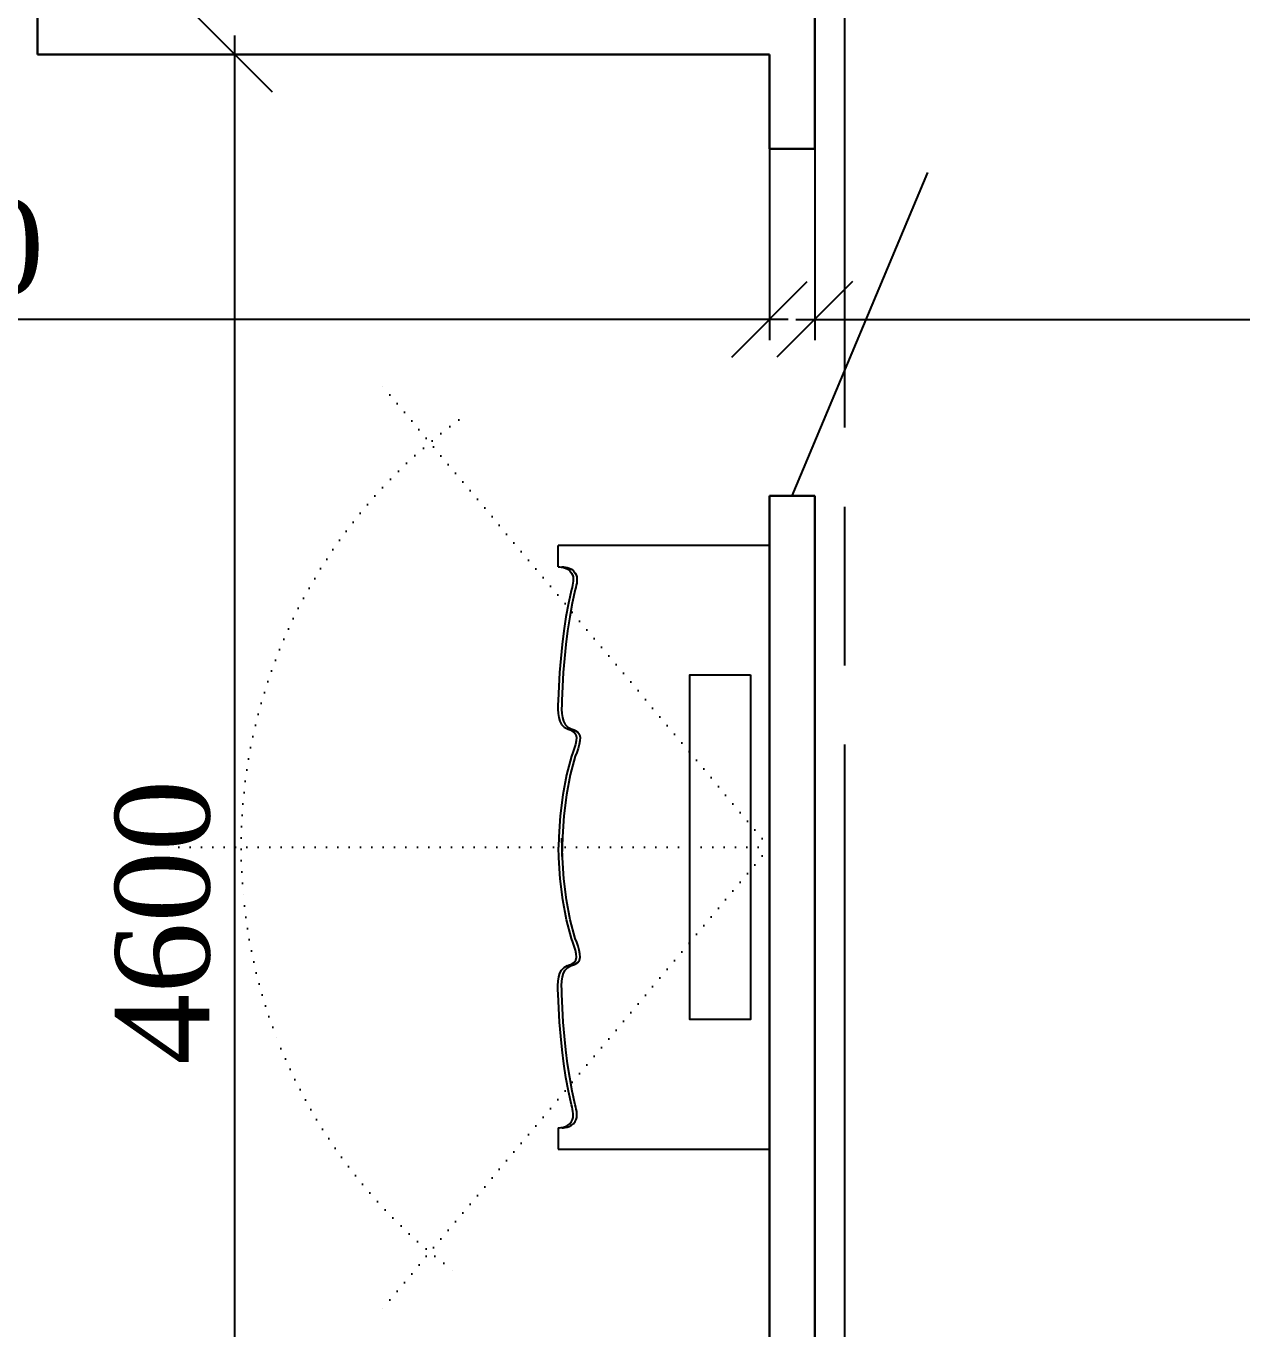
# Model space of a CAD drawing. Header units: inches. Extents: x 2870606 to 3671143, y -733551 to -473558.
# Drawn here: x 3469182 to 3472404, y -517000 to -513548 of the extents above; entities that cross this region are included whole.
import ezdxf

# ---------------------------------------------------------------- set-up
doc = ezdxf.new("R2010")
doc.units = ezdxf.units.IN
doc.header["$MEASUREMENT"] = 0
for name, pattern in [('ACAD_ISO07W100', [3, 0, -3]), ('ACAD_ISO08W100', [36, 24, -3, 6, -3]), ('NIEIOIAY', [0])]:
    doc.linetypes.add(name, pattern=pattern)
doc.styles.add('J~stule', font='dutch.ttf')
doc.dimstyles.new('J~style', dxfattribs={"dimscale": 100, "dimtxt": 2.5, "dimasz": 2, "dimexe": 0.55, "dimexo": 0.725, "dimtad": 1, "dimdec": 0, "dimdsep": 46, "dimtxsty": 'J~stule', "dimblk": 'OBLIQUE', "dimcen": 2, "dimdle": 0.5, "dimadec": 0, "dimazin": 0, "dimtfac": 1, "dimtdec": 0, "dimtmove": 0, "dimatfit": 3, "dimfxl": 1, "dimarcsym": 0})

# ---------------------------------------------------------------- blocks, each defined once
blk = doc.blocks.new('chdhdgh')
at = {"linetype": 'ACAD_ISO07W100', "ltscale": 10}
for q in [(2557763.6, -523234.7), (2558335.1, -524460.4), (2557763.6, -525686)]:
    blk.add_line((2556735.1, -524460.4), q, dxfattribs=at)
at = {"linetype": 'NIEIOIAY'}
for p, q in [((2557295.1, -523660.4), (2556735.1, -523660.4)), ((2557295.1, -523660.4), (2556735.1, -523660.4)), ((2556735.1, -523660.4), (2556735.1, -525260.4)), ((2557295.1, -523717.3), (2557295.1, -523660.4)), ((2557295.1, -523717.3), (2557295.1, -523660.4)), ((2557295.1, -525203.4), (2557295.1, -525260.4)), ((2557295.1, -525203.4), (2557295.1, -525260.4)), ((2556735.1, -525260.4), (2557295.1, -525260.4)), ((2556735.1, -525260.4), (2557295.1, -525260.4))]:
    blk.add_line(p, q, dxfattribs=at)
at = {"linetype": 'Continuous'}
for p, q in [((2557259.7, -523723.8), (2557254.3, -523728)), ((2557259.7, -523723.8), (2557254.3, -523728)), ((2557265.6, -523720.9), (2557259.7, -523723.8)), ((2557265.6, -523720.9), (2557259.7, -523723.8)), ((2557269.6, -523723.8), (2557264.1, -523728)), ((2557269.6, -523723.8), (2557264.1, -523728)), ((2557271.5, -523719), (2557265.6, -523720.9)), ((2557271.5, -523719), (2557265.6, -523720.9)), ((2557275.5, -523720.9), (2557269.6, -523723.8)), ((2557275.5, -523720.9), (2557269.6, -523723.8)), ((2557276.9, -523717.9), (2557271.5, -523719)), ((2557276.9, -523717.9), (2557271.5, -523719)), ((2557281.3, -523719), (2557275.5, -523720.9)), ((2557281.3, -523719), (2557275.5, -523720.9)), ((2557281.3, -523717.4), (2557276.9, -523717.9)), ((2557281.3, -523717.4), (2557276.9, -523717.9)), ((2557284.2, -523717.3), (2557281.3, -523717.4)), ((2557284.2, -523717.3), (2557281.3, -523717.4)), ((2557286.7, -523717.9), (2557281.3, -523719)), ((2557286.7, -523717.9), (2557281.3, -523719)), ((2557285.3, -523717.3), (2557284.2, -523717.3)), ((2557285.3, -523717.3), (2557284.2, -523717.3)), ((2557291.1, -523717.4), (2557286.7, -523717.9)), ((2557291.1, -523717.4), (2557286.7, -523717.9)), ((2557294, -523717.3), (2557291.1, -523717.4)), ((2557294, -523717.3), (2557291.1, -523717.4)), ((2557295.1, -523717.3), (2557294, -523717.3)), ((2557295.1, -523717.3), (2557294, -523717.3)), ((2557245.8, -523744), (2557245.3, -523749.4)), ((2557245.8, -523744), (2557245.3, -523749.4)), ((2557245.3, -523749.4), (2557245.4, -523754.9)), ((2557245.3, -523749.4), (2557245.4, -523754.9)), ((2557245.4, -523754.9), (2557246, -523760.6)), ((2557245.4, -523754.9), (2557246, -523760.6)), ((2557247.3, -523738.7), (2557245.8, -523744)), ((2557247.3, -523738.7), (2557245.8, -523744)), ((2557249.7, -523733.8), (2557247.3, -523738.7)), ((2557249.7, -523733.8), (2557247.3, -523738.7)), ((2557254.3, -523728), (2557249.7, -523733.8)), ((2557254.3, -523728), (2557249.7, -523733.8)), ((2557255.7, -523744), (2557255.1, -523749.4)), ((2557255.7, -523744), (2557255.1, -523749.4)), ((2557255.1, -523749.4), (2557255.2, -523754.9)), ((2557255.1, -523749.4), (2557255.2, -523754.9)), ((2557255.2, -523754.9), (2557255.8, -523760.6)), ((2557255.2, -523754.9), (2557255.8, -523760.6)), ((2557257.1, -523738.7), (2557255.7, -523744)), ((2557257.1, -523738.7), (2557255.7, -523744)), ((2557259.5, -523733.8), (2557257.1, -523738.7)), ((2557259.5, -523733.8), (2557257.1, -523738.7)), ((2557264.1, -523728), (2557259.5, -523733.8)), ((2557264.1, -523728), (2557259.5, -523733.8)), ((2557246, -523760.6), (2557247, -523766.3)), ((2557246, -523760.6), (2557247, -523766.3)), ((2557247, -523766.3), (2557248.3, -523772)), ((2557247, -523766.3), (2557248.3, -523772)), ((2557248.3, -523772), (2557249.7, -523777.6)), ((2557248.3, -523772), (2557249.7, -523777.6)), ((2557249.7, -523777.6), (2557257.7, -523813.8)), ((2557249.7, -523777.6), (2557257.7, -523813.8)), ((2557255.8, -523760.6), (2557256.9, -523766.3)), ((2557255.8, -523760.6), (2557256.9, -523766.3)), ((2557256.9, -523766.3), (2557258.1, -523772)), ((2557256.9, -523766.3), (2557258.1, -523772)), ((2557258.1, -523772), (2557259.5, -523777.6)), ((2557258.1, -523772), (2557259.5, -523777.6)), ((2557259.5, -523777.6), (2557267.5, -523813.8)), ((2557259.5, -523777.6), (2557267.5, -523813.8)), ((2557257.7, -523813.8), (2557264.5, -523850.2)), ((2557257.7, -523813.8), (2557264.5, -523850.2)), ((2557267.5, -523813.8), (2557274.3, -523850.2)), ((2557267.5, -523813.8), (2557274.3, -523850.2)), ((2557264.5, -523850.2), (2557270.1, -523886.7)), ((2557264.5, -523850.2), (2557270.1, -523886.7)), ((2557274.3, -523850.2), (2557279.9, -523886.7)), ((2557274.3, -523850.2), (2557279.9, -523886.7)), ((2557270.1, -523886.7), (2557274.7, -523923.5)), ((2557270.1, -523886.7), (2557274.7, -523923.5)), ((2557279.9, -523886.7), (2557284.5, -523923.5)), ((2557279.9, -523886.7), (2557284.5, -523923.5)), ((2557274.7, -523923.5), (2557278.4, -523960.3)), ((2557274.7, -523923.5), (2557278.4, -523960.3)), ((2557284.5, -523923.5), (2557288.3, -523960.3)), ((2557284.5, -523923.5), (2557288.3, -523960.3)), ((2557278.4, -523960.3), (2557281.4, -523997.3)), ((2557278.4, -523960.3), (2557281.4, -523997.3)), ((2557288.3, -523960.3), (2557291.2, -523997.3)), ((2557288.3, -523960.3), (2557291.2, -523997.3)), ((2557281.4, -523997.3), (2557283.6, -524034.3)), ((2557281.4, -523997.3), (2557283.6, -524034.3)), ((2557291.2, -523997.3), (2557293.4, -524034.3)), ((2557291.2, -523997.3), (2557293.4, -524034.3)), ((2557283.6, -524034.3), (2557285.3, -524071.3)), ((2557283.6, -524034.3), (2557285.3, -524071.3)), ((2557293.4, -524034.3), (2557295.1, -524071.3)), ((2557293.4, -524034.3), (2557295.1, -524071.3)), ((2557285.8, -524094.5), (2557285.2, -524105.9)), ((2557285.8, -524094.5), (2557285.2, -524105.9)), ((2557285.3, -524071.3), (2557285.7, -524082.9)), ((2557285.3, -524071.3), (2557285.7, -524082.9)), ((2557285.7, -524082.9), (2557285.8, -524094.5)), ((2557285.7, -524082.9), (2557285.8, -524094.5)), ((2557295.6, -524094.5), (2557295, -524105.9)), ((2557295.6, -524094.5), (2557295, -524105.9)), ((2557295.1, -524071.3), (2557295.5, -524082.9)), ((2557295.1, -524071.3), (2557295.5, -524082.9)), ((2557295.5, -524082.9), (2557295.6, -524094.5)), ((2557295.5, -524082.9), (2557295.6, -524094.5)), ((2557276.2, -524135.1), (2557269.6, -524141.9)), ((2557276.2, -524135.1), (2557269.6, -524141.9)), ((2557280.7, -524126.5), (2557276.2, -524135.1)), ((2557280.7, -524126.5), (2557276.2, -524135.1)), ((2557286, -524135.1), (2557279.4, -524141.9)), ((2557286, -524135.1), (2557279.4, -524141.9)), ((2557283.6, -524116.7), (2557280.7, -524126.5)), ((2557283.6, -524116.7), (2557280.7, -524126.5)), ((2557285.2, -524105.9), (2557283.6, -524116.7)), ((2557285.2, -524105.9), (2557283.6, -524116.7)), ((2557290.5, -524126.5), (2557286, -524135.1)), ((2557290.5, -524126.5), (2557286, -524135.1)), ((2557293.4, -524116.7), (2557290.5, -524126.5)), ((2557293.4, -524116.7), (2557290.5, -524126.5)), ((2557295, -524105.9), (2557293.4, -524116.7)), ((2557295, -524105.9), (2557293.4, -524116.7)), ((2557238.3, -524161.7), (2557236.8, -524169.5)), ((2557238.3, -524161.7), (2557236.8, -524169.5)), ((2557236.8, -524169.5), (2557237.2, -524178.4)), ((2557236.8, -524169.5), (2557237.2, -524178.4)), ((2557242.5, -524155.3), (2557238.3, -524161.7)), ((2557242.5, -524155.3), (2557238.3, -524161.7)), ((2557249.7, -524150.6), (2557242.5, -524155.3)), ((2557249.7, -524150.6), (2557242.5, -524155.3)), ((2557248.1, -524161.7), (2557246.6, -524169.5)), ((2557248.1, -524161.7), (2557246.6, -524169.5)), ((2557246.6, -524169.5), (2557247.1, -524178.4)), ((2557246.6, -524169.5), (2557247.1, -524178.4)), ((2557252.3, -524155.3), (2557248.1, -524161.7)), ((2557252.3, -524155.3), (2557248.1, -524161.7)), ((2557251, -524150), (2557249.7, -524150.6)), ((2557251, -524150), (2557249.7, -524150.6)), ((2557252.4, -524149.5), (2557251, -524150)), ((2557252.4, -524149.5), (2557251, -524150)), ((2557259.5, -524150.6), (2557252.3, -524155.3)), ((2557259.5, -524150.6), (2557252.3, -524155.3)), ((2557253.8, -524149.1), (2557252.4, -524149.5)), ((2557253.8, -524149.1), (2557252.4, -524149.5)), ((2557255.2, -524148.6), (2557253.8, -524149.1)), ((2557255.2, -524148.6), (2557253.8, -524149.1)), ((2557256.6, -524148.2), (2557255.2, -524148.6)), ((2557256.6, -524148.2), (2557255.2, -524148.6)), ((2557258, -524147.7), (2557256.6, -524148.2)), ((2557258, -524147.7), (2557256.6, -524148.2)), ((2557259.4, -524147.3), (2557258, -524147.7)), ((2557259.4, -524147.3), (2557258, -524147.7)), ((2557260.8, -524146.8), (2557259.4, -524147.3)), ((2557260.8, -524146.8), (2557259.4, -524147.3)), ((2557260.9, -524150), (2557259.5, -524150.6)), ((2557260.9, -524150), (2557259.5, -524150.6)), ((2557269.6, -524141.9), (2557260.8, -524146.8)), ((2557269.6, -524141.9), (2557260.8, -524146.8)), ((2557262.2, -524149.5), (2557260.9, -524150)), ((2557262.2, -524149.5), (2557260.9, -524150)), ((2557263.6, -524149.1), (2557262.2, -524149.5)), ((2557263.6, -524149.1), (2557262.2, -524149.5)), ((2557265, -524148.6), (2557263.6, -524149.1)), ((2557265, -524148.6), (2557263.6, -524149.1)), ((2557266.4, -524148.2), (2557265, -524148.6)), ((2557266.4, -524148.2), (2557265, -524148.6)), ((2557267.8, -524147.7), (2557266.4, -524148.2)), ((2557267.8, -524147.7), (2557266.4, -524148.2)), ((2557269.2, -524147.3), (2557267.8, -524147.7)), ((2557269.2, -524147.3), (2557267.8, -524147.7)), ((2557270.6, -524146.8), (2557269.2, -524147.3)), ((2557270.6, -524146.8), (2557269.2, -524147.3)), ((2557279.4, -524141.9), (2557270.6, -524146.8)), ((2557279.4, -524141.9), (2557270.6, -524146.8)), ((2557237.2, -524178.4), (2557239.3, -524188.2)), ((2557237.2, -524178.4), (2557239.3, -524188.2)), ((2557239.3, -524188.2), (2557242.4, -524198.4)), ((2557239.3, -524188.2), (2557242.4, -524198.4)), ((2557242.4, -524198.4), (2557246, -524208.8)), ((2557242.4, -524198.4), (2557246, -524208.8)), ((2557246, -524208.8), (2557249.7, -524219.1)), ((2557246, -524208.8), (2557249.7, -524219.1)), ((2557247.1, -524178.4), (2557249.1, -524188.2)), ((2557247.1, -524178.4), (2557249.1, -524188.2)), ((2557249.1, -524188.2), (2557252.2, -524198.4)), ((2557249.1, -524188.2), (2557252.2, -524198.4)), ((2557252.2, -524198.4), (2557255.8, -524208.8)), ((2557252.2, -524198.4), (2557255.8, -524208.8)), ((2557255.8, -524208.8), (2557259.5, -524219.1)), ((2557255.8, -524208.8), (2557259.5, -524219.1)), ((2557249.7, -524219.1), (2557263.4, -524268.2)), ((2557249.7, -524219.1), (2557263.4, -524268.2)), ((2557259.5, -524219.1), (2557273.2, -524268.2)), ((2557259.5, -524219.1), (2557273.2, -524268.2)), ((2557263.4, -524268.2), (2557273.1, -524321.5)), ((2557263.4, -524268.2), (2557273.1, -524321.5)), ((2557273.2, -524268.2), (2557282.9, -524321.5)), ((2557273.2, -524268.2), (2557282.9, -524321.5)), ((2557273.1, -524321.5), (2557279.6, -524377)), ((2557273.1, -524321.5), (2557279.6, -524377)), ((2557282.9, -524321.5), (2557289.4, -524377)), ((2557282.9, -524321.5), (2557289.4, -524377)), ((2557279.6, -524377), (2557283.4, -524432.2)), ((2557279.6, -524377), (2557283.4, -524432.2)), ((2557289.4, -524377), (2557293.2, -524432.2)), ((2557289.4, -524377), (2557293.2, -524432.2)), ((2557283.4, -524432.2), (2557285.2, -524484.9)), ((2557283.4, -524432.2), (2557285.2, -524484.9)), ((2557283.4, -524488.5), (2557285.2, -524435.8)), ((2557283.4, -524488.5), (2557285.2, -524435.8)), ((2557293.2, -524432.2), (2557294.2, -524460.4)), ((2557293.2, -524432.2), (2557294.2, -524460.4)), ((2557293.2, -524488.5), (2557294.2, -524460.4)), ((2557293.2, -524488.5), (2557294.2, -524460.4)), ((2557279.6, -524543.8), (2557283.4, -524488.5)), ((2557279.6, -524543.8), (2557283.4, -524488.5)), ((2557289.4, -524543.8), (2557293.2, -524488.5)), ((2557289.4, -524543.8), (2557293.2, -524488.5)), ((2557273.1, -524599.2), (2557279.6, -524543.8)), ((2557273.1, -524599.2), (2557279.6, -524543.8)), ((2557282.9, -524599.2), (2557289.4, -524543.8)), ((2557282.9, -524599.2), (2557289.4, -524543.8)), ((2557263.4, -524652.6), (2557273.1, -524599.2)), ((2557263.4, -524652.6), (2557273.1, -524599.2)), ((2557273.2, -524652.6), (2557282.9, -524599.2)), ((2557273.2, -524652.6), (2557282.9, -524599.2)), ((2557249.7, -524701.6), (2557263.4, -524652.6)), ((2557249.7, -524701.6), (2557263.4, -524652.6)), ((2557259.5, -524701.6), (2557273.2, -524652.6)), ((2557259.5, -524701.6), (2557273.2, -524652.6)), ((2557239.3, -524732.6), (2557242.4, -524722.4)), ((2557239.3, -524732.6), (2557242.4, -524722.4)), ((2557242.4, -524722.4), (2557246, -524711.9)), ((2557242.4, -524722.4), (2557246, -524711.9)), ((2557246, -524711.9), (2557249.7, -524701.6)), ((2557246, -524711.9), (2557249.7, -524701.6)), ((2557249.1, -524732.6), (2557252.2, -524722.4)), ((2557249.1, -524732.6), (2557252.2, -524722.4)), ((2557252.2, -524722.4), (2557255.8, -524711.9)), ((2557252.2, -524722.4), (2557255.8, -524711.9)), ((2557255.8, -524711.9), (2557259.5, -524701.6)), ((2557255.8, -524711.9), (2557259.5, -524701.6)), ((2557236.8, -524751.2), (2557237.2, -524742.3)), ((2557236.8, -524751.2), (2557237.2, -524742.3)), ((2557238.3, -524759), (2557236.8, -524751.2)), ((2557238.3, -524759), (2557236.8, -524751.2)), ((2557237.2, -524742.3), (2557239.3, -524732.6)), ((2557237.2, -524742.3), (2557239.3, -524732.6)), ((2557242.5, -524765.5), (2557238.3, -524759)), ((2557242.5, -524765.5), (2557238.3, -524759)), ((2557246.6, -524751.2), (2557247.1, -524742.3)), ((2557246.6, -524751.2), (2557247.1, -524742.3)), ((2557248.1, -524759), (2557246.6, -524751.2)), ((2557248.1, -524759), (2557246.6, -524751.2)), ((2557247.1, -524742.3), (2557249.1, -524732.6)), ((2557247.1, -524742.3), (2557249.1, -524732.6)), ((2557252.3, -524765.5), (2557248.1, -524759)), ((2557252.3, -524765.5), (2557248.1, -524759)), ((2557249.7, -524770.2), (2557242.5, -524765.5)), ((2557249.7, -524770.2), (2557242.5, -524765.5)), ((2557251, -524770.7), (2557249.7, -524770.2)), ((2557251, -524770.7), (2557249.7, -524770.2)), ((2557252.4, -524771.2), (2557251, -524770.7)), ((2557252.4, -524771.2), (2557251, -524770.7)), ((2557259.5, -524770.2), (2557252.3, -524765.5)), ((2557259.5, -524770.2), (2557252.3, -524765.5)), ((2557253.8, -524771.7), (2557252.4, -524771.2)), ((2557253.8, -524771.7), (2557252.4, -524771.2)), ((2557255.2, -524772.1), (2557253.8, -524771.7)), ((2557255.2, -524772.1), (2557253.8, -524771.7)), ((2557256.6, -524772.6), (2557255.2, -524772.1)), ((2557256.6, -524772.6), (2557255.2, -524772.1)), ((2557258, -524773), (2557256.6, -524772.6)), ((2557258, -524773), (2557256.6, -524772.6)), ((2557259.4, -524773.5), (2557258, -524773)), ((2557259.4, -524773.5), (2557258, -524773)), ((2557260.8, -524773.9), (2557259.4, -524773.5)), ((2557260.8, -524773.9), (2557259.4, -524773.5)), ((2557260.9, -524770.7), (2557259.5, -524770.2)), ((2557260.9, -524770.7), (2557259.5, -524770.2)), ((2557269.6, -524778.8), (2557260.8, -524773.9)), ((2557269.6, -524778.8), (2557260.8, -524773.9)), ((2557262.2, -524771.2), (2557260.9, -524770.7)), ((2557262.2, -524771.2), (2557260.9, -524770.7)), ((2557263.6, -524771.7), (2557262.2, -524771.2)), ((2557263.6, -524771.7), (2557262.2, -524771.2)), ((2557265, -524772.1), (2557263.6, -524771.7)), ((2557265, -524772.1), (2557263.6, -524771.7)), ((2557266.4, -524772.6), (2557265, -524772.1)), ((2557266.4, -524772.6), (2557265, -524772.1)), ((2557267.8, -524773), (2557266.4, -524772.6)), ((2557267.8, -524773), (2557266.4, -524772.6)), ((2557269.2, -524773.5), (2557267.8, -524773)), ((2557269.2, -524773.5), (2557267.8, -524773)), ((2557270.6, -524773.9), (2557269.2, -524773.5)), ((2557270.6, -524773.9), (2557269.2, -524773.5)), ((2557276.2, -524785.7), (2557269.6, -524778.8)), ((2557276.2, -524785.7), (2557269.6, -524778.8)), ((2557279.4, -524778.8), (2557270.6, -524773.9)), ((2557279.4, -524778.8), (2557270.6, -524773.9)), ((2557280.7, -524794.2), (2557276.2, -524785.7)), ((2557280.7, -524794.2), (2557276.2, -524785.7)), ((2557286, -524785.7), (2557279.4, -524778.8)), ((2557286, -524785.7), (2557279.4, -524778.8)), ((2557283.6, -524804), (2557280.7, -524794.2)), ((2557283.6, -524804), (2557280.7, -524794.2)), ((2557290.5, -524794.2), (2557286, -524785.7)), ((2557290.5, -524794.2), (2557286, -524785.7)), ((2557293.4, -524804), (2557290.5, -524794.2)), ((2557293.4, -524804), (2557290.5, -524794.2)), ((2557285.2, -524814.8), (2557283.6, -524804)), ((2557285.2, -524814.8), (2557283.6, -524804)), ((2557285.8, -524826.2), (2557285.2, -524814.8)), ((2557285.8, -524826.2), (2557285.2, -524814.8)), ((2557285.7, -524837.8), (2557285.8, -524826.2)), ((2557285.7, -524837.8), (2557285.8, -524826.2)), ((2557295, -524814.8), (2557293.4, -524804)), ((2557295, -524814.8), (2557293.4, -524804)), ((2557295.6, -524826.2), (2557295, -524814.8)), ((2557295.6, -524826.2), (2557295, -524814.8)), ((2557295.5, -524837.8), (2557295.6, -524826.2)), ((2557295.5, -524837.8), (2557295.6, -524826.2)), ((2557283.6, -524886.4), (2557285.3, -524849.4)), ((2557283.6, -524886.4), (2557285.3, -524849.4)), ((2557285.3, -524849.4), (2557285.7, -524837.8)), ((2557285.3, -524849.4), (2557285.7, -524837.8)), ((2557293.4, -524886.4), (2557295.1, -524849.4)), ((2557293.4, -524886.4), (2557295.1, -524849.4)), ((2557295.1, -524849.4), (2557295.5, -524837.8)), ((2557295.1, -524849.4), (2557295.5, -524837.8)), ((2557281.4, -524923.5), (2557283.6, -524886.4)), ((2557281.4, -524923.5), (2557283.6, -524886.4)), ((2557291.2, -524923.5), (2557293.4, -524886.4)), ((2557291.2, -524923.5), (2557293.4, -524886.4)), ((2557278.4, -524960.4), (2557281.4, -524923.5)), ((2557278.4, -524960.4), (2557281.4, -524923.5)), ((2557288.3, -524960.4), (2557291.2, -524923.5)), ((2557288.3, -524960.4), (2557291.2, -524923.5)), ((2557274.7, -524997.3), (2557278.4, -524960.4)), ((2557274.7, -524997.3), (2557278.4, -524960.4)), ((2557284.5, -524997.3), (2557288.3, -524960.4)), ((2557284.5, -524997.3), (2557288.3, -524960.4)), ((2557270.1, -525034), (2557274.7, -524997.3)), ((2557270.1, -525034), (2557274.7, -524997.3)), ((2557279.9, -525034), (2557284.5, -524997.3)), ((2557279.9, -525034), (2557284.5, -524997.3)), ((2557264.5, -525070.6), (2557270.1, -525034)), ((2557264.5, -525070.6), (2557270.1, -525034)), ((2557274.3, -525070.6), (2557279.9, -525034)), ((2557274.3, -525070.6), (2557279.9, -525034)), ((2557257.7, -525107), (2557264.5, -525070.6)), ((2557257.7, -525107), (2557264.5, -525070.6)), ((2557267.5, -525107), (2557274.3, -525070.6)), ((2557267.5, -525107), (2557274.3, -525070.6)), ((2557249.7, -525143.1), (2557257.7, -525107)), ((2557249.7, -525143.1), (2557257.7, -525107)), ((2557259.5, -525143.1), (2557267.5, -525107)), ((2557259.5, -525143.1), (2557267.5, -525107)), ((2557245.3, -525171.4), (2557245.4, -525165.8)), ((2557245.3, -525171.4), (2557245.4, -525165.8)), ((2557245.8, -525176.8), (2557245.3, -525171.4)), ((2557245.8, -525176.8), (2557245.3, -525171.4)), ((2557245.4, -525165.8), (2557246, -525160.2)), ((2557245.4, -525165.8), (2557246, -525160.2)), ((2557246, -525160.2), (2557247, -525154.5)), ((2557246, -525160.2), (2557247, -525154.5)), ((2557247, -525154.5), (2557248.3, -525148.8)), ((2557247, -525154.5), (2557248.3, -525148.8)), ((2557248.3, -525148.8), (2557249.7, -525143.1)), ((2557248.3, -525148.8), (2557249.7, -525143.1)), ((2557255.1, -525171.4), (2557255.2, -525165.8)), ((2557255.1, -525171.4), (2557255.2, -525165.8)), ((2557255.7, -525176.8), (2557255.1, -525171.4)), ((2557255.7, -525176.8), (2557255.1, -525171.4)), ((2557255.2, -525165.8), (2557255.8, -525160.2)), ((2557255.2, -525165.8), (2557255.8, -525160.2)), ((2557255.8, -525160.2), (2557256.9, -525154.5)), ((2557255.8, -525160.2), (2557256.9, -525154.5)), ((2557256.9, -525154.5), (2557258.1, -525148.8)), ((2557256.9, -525154.5), (2557258.1, -525148.8)), ((2557258.1, -525148.8), (2557259.5, -525143.1)), ((2557258.1, -525148.8), (2557259.5, -525143.1)), ((2557247.3, -525182), (2557245.8, -525176.8)), ((2557247.3, -525182), (2557245.8, -525176.8)), ((2557249.7, -525187), (2557247.3, -525182)), ((2557249.7, -525187), (2557247.3, -525182)), ((2557254.3, -525192.7), (2557249.7, -525187)), ((2557254.3, -525192.7), (2557249.7, -525187)), ((2557259.7, -525196.9), (2557254.3, -525192.7)), ((2557259.7, -525196.9), (2557254.3, -525192.7)), ((2557257.1, -525182), (2557255.7, -525176.8)), ((2557257.1, -525182), (2557255.7, -525176.8)), ((2557259.5, -525187), (2557257.1, -525182)), ((2557259.5, -525187), (2557257.1, -525182)), ((2557264.1, -525192.7), (2557259.5, -525187)), ((2557264.1, -525192.7), (2557259.5, -525187)), ((2557265.6, -525199.9), (2557259.7, -525196.9)), ((2557265.6, -525199.9), (2557259.7, -525196.9)), ((2557269.6, -525196.9), (2557264.1, -525192.7)), ((2557269.6, -525196.9), (2557264.1, -525192.7)), ((2557271.5, -525201.8), (2557265.6, -525199.9)), ((2557271.5, -525201.8), (2557265.6, -525199.9)), ((2557275.5, -525199.9), (2557269.6, -525196.9)), ((2557275.5, -525199.9), (2557269.6, -525196.9)), ((2557276.9, -525202.8), (2557271.5, -525201.8)), ((2557276.9, -525202.8), (2557271.5, -525201.8)), ((2557281.3, -525201.8), (2557275.5, -525199.9)), ((2557281.3, -525201.8), (2557275.5, -525199.9)), ((2557281.3, -525203.3), (2557276.9, -525202.8)), ((2557281.3, -525203.3), (2557276.9, -525202.8)), ((2557286.7, -525202.8), (2557281.3, -525201.8)), ((2557286.7, -525202.8), (2557281.3, -525201.8)), ((2557284.2, -525203.4), (2557281.3, -525203.3)), ((2557284.2, -525203.4), (2557281.3, -525203.3)), ((2557285.3, -525203.4), (2557284.2, -525203.4)), ((2557285.3, -525203.4), (2557284.2, -525203.4)), ((2557291.1, -525203.3), (2557286.7, -525202.8)), ((2557291.1, -525203.3), (2557286.7, -525202.8)), ((2557294, -525203.4), (2557291.1, -525203.3)), ((2557294, -525203.4), (2557291.1, -525203.3)), ((2557295.1, -525203.4), (2557294, -525203.4)), ((2557295.1, -525203.4), (2557294, -525203.4))]:
    blk.add_line(p, q, dxfattribs=at)
at = {"linetype": 'ByBlock'}
blk.add_lwpolyline([(2556785.1, -524916.9), (2556785.1, -524003.9), (2556946.2, -524003.9), (2556946.2, -524916.9)], close=True, dxfattribs=at)
at = {"linetype": 'ACAD_ISO07W100', "ltscale": 10}
blk.add_arc((2556735.1, -524460.4), 1400, 305.9998, 54.0002, dxfattribs=at)
blk = doc.blocks.new('_Oblique')
at = {"color": 0, "linetype": 'ByBlock', "lineweight": -2}
blk.add_line((-0.5, -0.5), (0.5, 0.5), dxfattribs=at)
blk = doc.blocks.new('*D746')
at = {"color": 0, "lineweight": -2, "transparency": 16777216}
for p, q in [((3466552.3, -513695.6), (3466552.3, -514380.2)), ((3471152.3, -513846.5), (3471152.3, -514380.2)), ((3471202.3, -514325.2), (3466502.3, -514325.2))]:
    blk.add_line(p, q, dxfattribs=at)
at = {"layer": 'Defpoints', "color": 0, "lineweight": 35, "transparency": 16777216}
for p in [(3466552.3, -513623.1), (3471152.3, -513774), (3466552.3, -514325.2)]:
    blk.add_point(p, dxfattribs=at)
at = {"color": 0, "lineweight": -2, "transparency": 16777216, "xscale": 200, "yscale": 200, "zscale": 200, "rotation": 180}
blk.add_blockref('_Oblique', (3466552.3, -514325.2), dxfattribs=at)
at = {"color": 0, "lineweight": -2, "transparency": 16777216, "xscale": 200, "yscale": 200, "zscale": 200}
blk.add_blockref('_Oblique', (3471152.3, -514325.2), dxfattribs=at)
at = {"color": 0, "transparency": 16777216, "insert": (3468852.3, -514135.2), "char_height": 250, "attachment_point": 5, "style": 'J~stule'}
blk.add_mtext('4600', dxfattribs=at)
blk = doc.blocks.new('*D747')
at = {"color": 0, "lineweight": -2, "transparency": 16777216}
for p, q in [((3471272.3, -513770.6), (3471272.3, -514380.2)), ((3476152.3, -513770.6), (3476152.3, -514380.2)), ((3471222.3, -514325.2), (3476202.3, -514325.2))]:
    blk.add_line(p, q, dxfattribs=at)
at = {"layer": 'Defpoints', "color": 0, "lineweight": 35, "transparency": 16777216}
for p in [(3471272.3, -513698.1), (3476152.3, -513698.1), (3476152.3, -514325.2)]:
    blk.add_point(p, dxfattribs=at)
at = {"color": 0, "lineweight": -2, "transparency": 16777216, "xscale": 200, "yscale": 200, "zscale": 200, "rotation": 180}
blk.add_blockref('_Oblique', (3471272.3, -514325.2), dxfattribs=at)
at = {"color": 0, "lineweight": -2, "transparency": 16777216, "xscale": 200, "yscale": 200, "zscale": 200}
blk.add_blockref('_Oblique', (3476152.3, -514325.2), dxfattribs=at)
at = {"color": 0, "transparency": 16777216, "insert": (3473712.3, -514135), "char_height": 250, "attachment_point": 5, "style": 'J~stule'}
blk.add_mtext('4880', dxfattribs=at)
blk = doc.blocks.new('*D806')
at = {"color": 0, "lineweight": -2, "transparency": 16777216}
for p, q in [((3469735.2, -518273.1), (3469735.2, -513573.1)), ((3469979.8, -513623.1), (3469680.2, -513623.1)), ((3469979.8, -518223.1), (3469680.2, -518223.1))]:
    blk.add_line(p, q, dxfattribs=at)
at = {"layer": 'Defpoints', "color": 0, "lineweight": 35, "transparency": 16777216}
for p in [(3469735.2, -513623.1), (3470052.3, -513623.1), (3470052.3, -518223.1)]:
    blk.add_point(p, dxfattribs=at)
at = {"color": 0, "lineweight": -2, "transparency": 16777216, "xscale": 200, "yscale": 200, "zscale": 200}
for p, rotation in [((3469735.2, -513623.1), 90), ((3469735.2, -518223.1), 270)]:
    blk.add_blockref('_Oblique', p, dxfattribs=dict(at, rotation=rotation))
at = {"color": 0, "transparency": 16777216, "insert": (3469545.2, -515923.1), "char_height": 250, "attachment_point": 5, "rotation": 90, "style": 'J~stule'}
blk.add_mtext('4600', dxfattribs=at)

msp = doc.modelspace()

# ---------------------------------------------------------------- linework, layer by layer
at = {"color": 252, "linetype": 'ACAD_ISO08W100', "ltscale": 70}
msp.add_line((3471352.3, -524692.02), (3471352.3, -496403.85), dxfattribs=at)
at = {"lineweight": 30}
for p, q in [((3469212.3, -513523.09), (3469212.3, -513623.09)), ((3471272.3, -513873.09), (3471272.3, -513523.09)), ((3471152.3, -513623.09), (3469212.3, -513623.09)), ((3471152.3, -513873.09), (3471152.3, -513623.09)), ((3471272.3, -513873.09), (3471152.3, -513873.09)), ((3471152.3, -518223.13), (3471152.3, -514793.09)), ((3471272.3, -514793.09), (3471152.3, -514793.09)), ((3471272.3, -518223.13), (3471272.3, -514793.09))]:
    msp.add_line(p, q, dxfattribs=at)
at = {"color": 0}
msp.add_line((3471212.3, -514793.09), (3471571.8, -513936.42), dxfattribs=at)

# ---------------------------------------------------------------- block references
at = {"lineweight": 30, "rotation": 180}
msp.add_blockref('chdhdgh', (6027887.44, -1040184.44), dxfattribs=at)

# ---------------------------------------------------------------- dimensions: what is measured, and where the dimension line sits
dim = msp.add_linear_dim(base=(3469735.22, -513623.09), p1=(3470052.3, -518223.13), p2=(3470052.3, -513623.09), angle=90, dimstyle='J~style', override={"dimdec": 1, "dimtdec": 1})
dim.commit()
dim.dimension.update_dxf_attribs({"geometry": '*D806', "text_midpoint": (3469545.2, -515923.11)})
for base, p1, p2, picture, middle in [((3466552.3, -514325.18), (3471152.3, -513773.95), (3466552.3, -513623.09), '*D746', (3468852.3, -514135.16)), ((3476152.3, -514325.18), (3471272.3, -513698.09), (3476152.3, -513698.09), '*D747', (3473712.3, -514134.99))]:
    dim = msp.add_linear_dim(base=base, p1=p1, p2=p2, dimstyle='J~style', override={"dimdec": 1, "dimtdec": 1})
    dim.commit()
    dim.dimension.update_dxf_attribs({"geometry": picture, "text_midpoint": middle})

doc.saveas('drawing.dxf')
